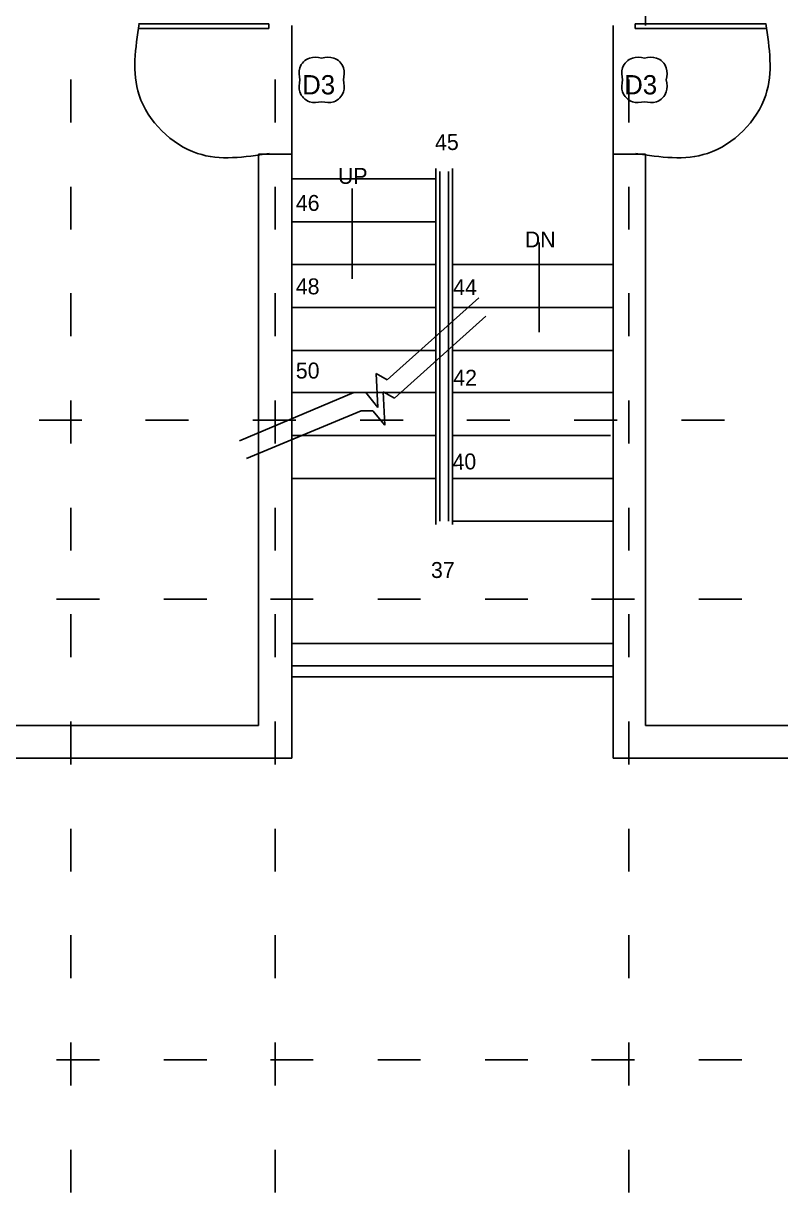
# Model space of a CAD drawing. Header units: millimetres. Extents: x 30 to 54214, y -4580 to 38782.
# Drawn here: x 24624 to 30228, y 4547 to 13206 of the extents above; entities that cross this region are included whole.
import ezdxf

# ---------------------------------------------------------------- set-up
doc = ezdxf.new("R2010")
doc.units = ezdxf.units.MM
doc.layers.add('A-ARCH-REF', color=8, linetype='CONTINUOUS')

msp = doc.modelspace()

# ---------------------------------------------------------------- linework, layer by layer
at = {"layer": 'A-ARCH-REF'}
for p, q in [((29229.4, 13190.7), (29229.4, 15303.2)), ((26440.3, 13202.5), (25475.2, 13202.5)), ((25475.2, 13167.2), (26440.3, 13167.2)), ((26440.3, 13167.2), (26440.3, 13202.5)), ((26610.9, 13190.7), (26610.9, 12237.5)), ((28988.2, 13190.7), (28988.2, 12237.5)), ((29152.9, 13167.2), (29152.9, 13202.5)), ((29152.9, 13202.5), (30118, 13202.5)), ((30118, 13167.2), (29152.9, 13167.2)), ((24975.1, 12790.6), (24975.1, 12472.8)), ((26487.3, 12790.6), (26487.3, 12472.8)), ((29105.9, 12790.6), (29105.9, 12472.8)), ((26363.8, 12237.5), (26610.9, 12237.5)), ((26363.8, 12237.5), (26363.8, 8365.6)), ((26610.9, 12237.5), (26610.9, 8365.6)), ((28988.2, 12237.5), (28988.2, 8365.6)), ((28988.2, 12237.5), (29229.4, 12237.5)), ((29229.4, 12237.5), (29229.4, 8365.6)), ((27676, 12131.5), (27676, 9495.4)), ((27799.6, 12131.5), (27799.6, 9495.4)), ((29229.4, 12131.5), (29229.4, 8365.6)), ((26610.9, 12055), (27676, 12055)), ((27552.4, 12055), (26610.9, 12055)), ((27705.4, 12108), (27705.4, 9518.9)), ((27770.1, 12108), (27770.1, 9518.9)), ((24975.1, 11996.2), (24975.1, 11678.4)), ((26487.3, 11996.2), (26487.3, 11678.4)), ((27058.1, 11578.4), (27058.1, 11984.4)), ((29105.9, 11996.2), (29105.9, 11678.4)), ((26610.9, 11737.3), (27676, 11737.3)), ((27581.8, 11737.3), (26610.9, 11737.3)), ((27058.1, 11313.6), (27058.1, 11578.4)), ((28440.9, 11184.2), (28440.9, 11584.3)), ((26610.9, 11419.5), (27676, 11419.5)), ((28864.6, 11419.5), (27799.6, 11419.5)), ((27917.2, 11419.5), (28988.2, 11419.5)), ((24975.1, 11207.7), (24975.1, 10889.9)), ((26487.3, 11207.7), (26487.3, 10889.9)), ((27317, 10566.3), (27993.7, 11172.4)), ((28440.9, 10919.4), (28440.9, 11184.2)), ((29105.9, 11207.7), (29105.9, 10889.9)), ((26610.9, 11101.8), (27676, 11101.8)), ((27799.6, 11101.8), (28988.2, 11101.8)), ((28864.6, 11101.8), (27799.6, 11101.8)), ((27370, 10431), (28046.7, 11037)), ((26610.9, 10784), (27676, 10784)), ((28864.6, 10784), (27799.6, 10784)), ((27917.2, 10784), (28988.2, 10784)), ((27246.4, 10360.4), (27234.7, 10613.4)), ((27234.7, 10613.4), (27317, 10566.3)), ((27299.4, 10230.9), (27287.6, 10478)), ((27287.6, 10478), (27370, 10431)), ((24975.1, 10413.3), (24975.1, 10095.6)), ((26222.6, 10113.2), (27069.9, 10472.2)), ((26487.3, 10413.3), (26487.3, 10095.6)), ((26610.9, 10472.2), (27676, 10472.2)), ((27069.9, 10472.2), (27158.2, 10472.2)), ((27158.2, 10472.2), (27246.4, 10360.4)), ((27799.6, 10472.2), (28988.2, 10472.2)), ((28864.6, 10472.2), (27799.6, 10472.2)), ((29105.9, 10413.3), (29105.9, 10095.6)), ((26275.5, 9983.8), (27122.9, 10336.8)), ((27122.9, 10336.8), (27211.1, 10336.8)), ((27211.1, 10336.8), (27299.4, 10230.9)), ((24739.7, 10266.2), (25057.5, 10266.2)), ((25528.2, 10266.2), (25846, 10266.2)), ((26322.6, 10266.2), (26640.3, 10266.2)), ((27117, 10266.2), (27434.7, 10266.2)), ((27905.5, 10266.2), (28223.2, 10266.2)), ((28699.9, 10266.2), (29017.6, 10266.2)), ((29494.2, 10266.2), (29812, 10266.2)), ((26610.9, 10154.4), (27676, 10154.4)), ((28852.8, 10154.4), (27799.6, 10154.4)), ((27799.6, 10154.4), (28970.5, 10154.4)), ((26610.9, 9836.6), (27676, 9836.6)), ((28864.6, 9836.6), (27799.6, 9836.6)), ((27799.6, 9836.6), (28988.2, 9836.6)), ((24975.1, 9618.9), (24975.1, 9301.2)), ((26487.3, 9618.9), (26487.3, 9301.2)), ((29105.9, 9618.9), (29105.9, 9301.2)), ((28864.6, 9518.9), (27799.6, 9518.9)), ((27799.6, 9518.9), (28988.2, 9518.9)), ((24869.2, 8942.2), (25186.9, 8942.2)), ((25663.5, 8942.2), (25981.3, 8942.2)), ((26452, 8942.2), (26769.8, 8942.2)), ((27246.4, 8942.2), (27564.2, 8942.2)), ((28040.8, 8942.2), (28358.6, 8942.2)), ((28829.3, 8942.2), (29147.1, 8942.2)), ((29623.7, 8942.2), (29941.4, 8942.2)), ((24975.1, 8830.4), (24975.1, 8512.7)), ((26487.3, 8830.4), (26487.3, 8512.7)), ((29105.9, 8830.4), (29105.9, 8512.7)), ((26610.9, 8612.7), (28988.2, 8612.7)), ((26610.9, 8447.9), (28988.2, 8447.9)), ((26363.8, 8006.6), (26363.8, 8365.6)), ((26610.9, 8365.6), (28988.2, 8365.6)), ((26610.9, 7765.4), (26610.9, 8365.6)), ((28988.2, 7765.4), (28988.2, 8365.6)), ((29229.4, 8006.6), (29229.4, 8365.6)), ((23439.3, 8006.6), (26363.8, 8006.6)), ((24975.1, 8036), (24975.1, 7718.3)), ((26487.3, 8036), (26487.3, 7718.3)), ((29105.9, 8036), (29105.9, 7718.3)), ((32154, 8006.6), (29229.4, 8006.6)), ((23198, 7765.4), (26610.9, 7765.4)), ((32395.2, 7765.4), (28988.2, 7765.4)), ((24975.1, 7241.7), (24975.1, 6923.9)), ((26487.3, 7241.7), (26487.3, 6923.9)), ((29105.9, 7241.7), (29105.9, 6923.9)), ((24975.1, 6453.2), (24975.1, 6135.4)), ((26487.3, 6453.2), (26487.3, 6135.4)), ((29105.9, 6453.2), (29105.9, 6135.4)), ((24975.1, 5658.8), (24975.1, 5341)), ((26487.3, 5658.8), (26487.3, 5341)), ((29105.9, 5658.8), (29105.9, 5341)), ((24869.2, 5529.3), (25186.9, 5529.3)), ((25663.5, 5529.3), (25981.3, 5529.3)), ((26452, 5529.3), (26769.8, 5529.3)), ((27246.4, 5529.3), (27564.2, 5529.3)), ((28040.8, 5529.3), (28358.6, 5529.3)), ((28829.3, 5529.3), (29147.1, 5529.3)), ((29623.7, 5529.3), (29941.4, 5529.3)), ((24975.1, 4864.4), (24975.1, 4546.6)), ((26487.3, 4864.4), (26487.3, 4546.6)), ((29105.9, 4864.4), (29105.9, 4546.6))]:
    msp.add_line(p, q, dxfattribs=at)
for points in [[(25481.1, 13205.4), (25481.1, 12674.1), (25911.9, 12243.3), (26443.2, 12243.3)], [(29155.9, 12243.3), (29687.2, 12243.3), (30118, 12674.1), (30118, 13205.4)], [(26831.6, 12949.5), (26742.2, 12949.5), (26669.8, 12877), (26669.8, 12787.6)], [(26993.4, 12787.6), (26993.4, 12877), (26921, 12949.5), (26831.6, 12949.5)], [(29220.6, 12949.5), (29131.2, 12949.5), (29058.8, 12877), (29058.8, 12787.6)], [(29382.4, 12787.6), (29382.4, 12877), (29310, 12949.5), (29220.6, 12949.5)], [(26669.8, 12787.6), (26669.8, 12698.3), (26742.2, 12625.8), (26831.6, 12625.8)], [(26831.6, 12625.8), (26921, 12625.8), (26993.4, 12698.3), (26993.4, 12787.6)], [(29058.8, 12787.6), (29058.8, 12698.3), (29131.2, 12625.8), (29220.6, 12625.8)], [(29220.6, 12625.8), (29310, 12625.8), (29382.4, 12698.3), (29382.4, 12787.6)]]:
    msp.add_spline(points, degree=3, dxfattribs=at)

# ---------------------------------------------------------------- texts
for s, height, p in [('D3', 142.72, (26687.4, 12680.2)), ('D3', 142.72, (29070.6, 12680.2)), ('UP', 117.95, (26952.2, 12017.3)), ('46', 117.95, (26640.3, 11817.2)), ('DN', 117.95, (28335, 11546.6)), ('48', 117.95, (26640.3, 11199.4)), ('44', 117.95, (27805.4, 11193.5)), ('50', 117.95, (26640.3, 10575.7)), ('42', 117.95, (27805.4, 10522.7)), ('37', 117.95, (27640.7, 9098.7))]:
    msp.add_text(s, height=height, dxfattribs=at).set_placement(p)
for s, p in [('45', (27672.1, 12264.5)), ('40', (27801.6, 9899))]:
    msp.add_text(s, height=117.95, rotation=1.68645, dxfattribs=at).set_placement(p)

doc.saveas('drawing.dxf')
